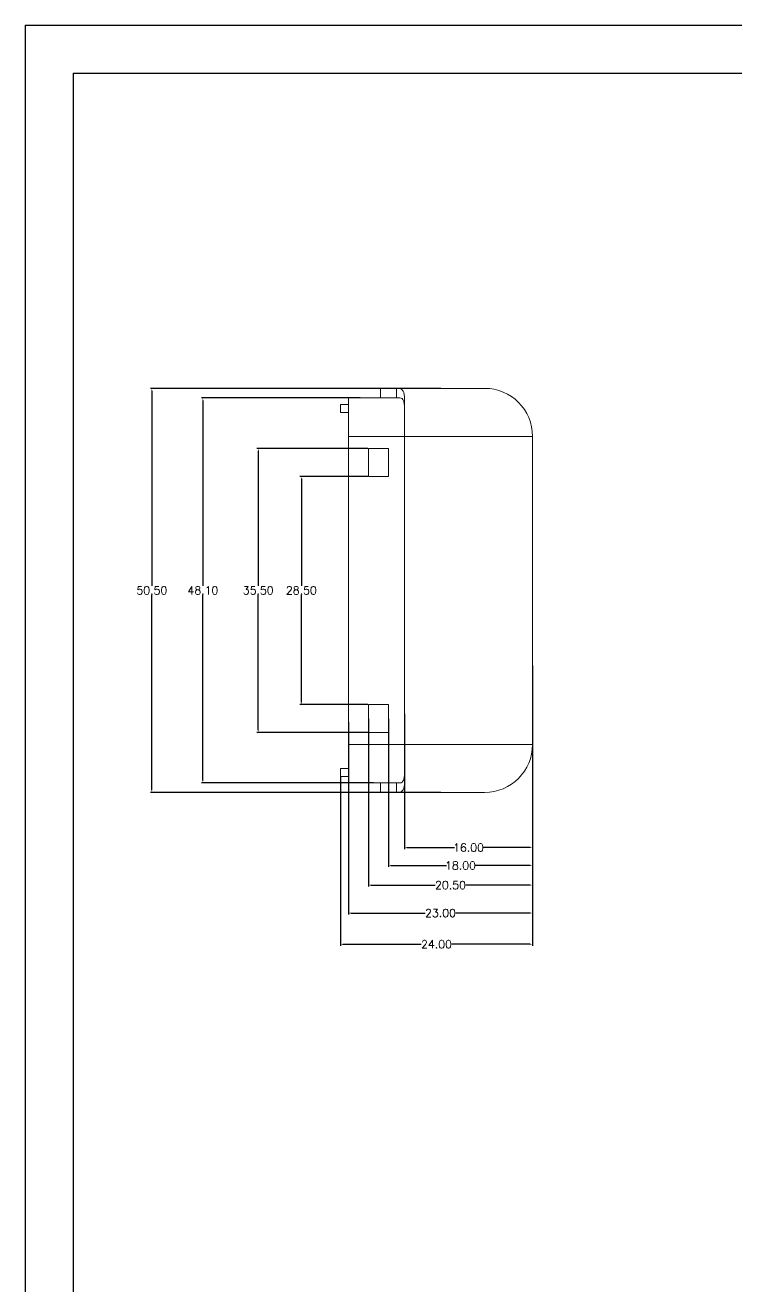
# Model space of a CAD drawing. Header units: inches. Extents: x 1531 to 2581, y 452 to 704.
# Drawn here: x 1830.1 to 1919, y 546.7 to 704.3 of the extents above; entities that cross this region are included whole.
import ezdxf

# ---------------------------------------------------------------- set-up
doc = ezdxf.new("R2010")
doc.units = ezdxf.units.IN
doc.header["$LTSCALE"] = 15
doc.styles.get("Standard").update_dxf_attribs({"font": 'txt', "bigfont": 'gbcbig.shx'})
doc.dimstyles.new('1.5', dxfattribs={"dimtxt": 1, "dimasz": 0.3, "dimexe": 0.18, "dimexo": 0.0625, "dimgap": 0.09, "dimtad": 0, "dimtih": 1, "dimtoh": 1, "dimzin": 0, "dimdsep": 46, "dimtxsty": 'Standard', "dimcen": 0, "dimadec": 0, "dimazin": 2, "dimtfac": 1, "dimtofl": 0, "dimtmove": 0, "dimatfit": 3, "dimfxl": 1, "dimtolj": 1, "dimtzin": 0, "dimarcsym": 0})

# ---------------------------------------------------------------- blocks, each defined once
blk = doc.blocks.new('*D234')
at = {"color": 0, "lineweight": -2}
for p, q in [((1872.96, 647.94), (1864.46, 647.94)), ((1864.64, 647.64), (1864.64, 634.28)), ((1864.64, 619.74), (1864.64, 633.1)), ((1872.96, 619.44), (1864.46, 619.44))]:
    blk.add_line(p, q, dxfattribs=at)
at = {"color": 0}
for points in [[(1864.59, 647.64), (1864.69, 647.64), (1864.64, 647.94)], [(1864.59, 619.74), (1864.69, 619.74), (1864.64, 619.44)]]:
    blk.add_solid(points, dxfattribs=at)
at = {"layer": 'Defpoints', "color": 0}
for p in [(1873.02, 647.94), (1864.64, 619.44), (1873.02, 619.44)]:
    blk.add_point(p, dxfattribs=at)
at = {"color": 0, "insert": (1864.64, 633.69), "char_height": 1, "attachment_point": 5}
blk.add_mtext('\\A1;28.50', dxfattribs=at)
blk = doc.blocks.new('*D235')
at = {"color": 0, "lineweight": -2}
for p, q in [((1872.96, 651.44), (1859.07, 651.44)), ((1859.25, 651.14), (1859.25, 634.28)), ((1859.25, 616.24), (1859.25, 633.1)), ((1872.96, 615.94), (1859.07, 615.94))]:
    blk.add_line(p, q, dxfattribs=at)
at = {"color": 0}
for points in [[(1859.2, 651.14), (1859.3, 651.14), (1859.25, 651.44)], [(1859.2, 616.24), (1859.3, 616.24), (1859.25, 615.94)]]:
    blk.add_solid(points, dxfattribs=at)
at = {"layer": 'Defpoints', "color": 0}
for p in [(1859.25, 651.44), (1873.02, 651.44), (1873.02, 615.94)]:
    blk.add_point(p, dxfattribs=at)
at = {"color": 0, "insert": (1859.25, 633.69), "char_height": 1, "attachment_point": 5}
blk.add_mtext('\\A1;35.50', dxfattribs=at)
blk = doc.blocks.new('*D236')
at = {"color": 0, "lineweight": -2}
for p, q in [((1871.97, 657.74), (1852.16, 657.74)), ((1852.34, 657.44), (1852.34, 634.28)), ((1852.34, 609.94), (1852.34, 633.1)), ((1873.67, 609.64), (1852.16, 609.64))]:
    blk.add_line(p, q, dxfattribs=at)
at = {"color": 0}
for points in [[(1852.29, 657.44), (1852.39, 657.44), (1852.34, 657.74)], [(1852.29, 609.94), (1852.39, 609.94), (1852.34, 609.64)]]:
    blk.add_solid(points, dxfattribs=at)
at = {"layer": 'Defpoints', "color": 0}
for p in [(1872.03, 657.74), (1852.34, 609.64), (1873.73, 609.64)]:
    blk.add_point(p, dxfattribs=at)
at = {"color": 0, "insert": (1852.34, 633.69), "char_height": 1, "attachment_point": 5}
blk.add_mtext('\\A1;48.10', dxfattribs=at)
blk = doc.blocks.new('*D237')
at = {"color": 0, "lineweight": -2}
for p, q in [((1882.07, 658.94), (1845.78, 658.94)), ((1845.96, 658.64), (1845.96, 634.28)), ((1845.96, 608.74), (1845.96, 633.1)), ((1882.07, 608.44), (1845.78, 608.44))]:
    blk.add_line(p, q, dxfattribs=at)
at = {"color": 0}
for points in [[(1845.91, 658.64), (1846.01, 658.64), (1845.96, 658.94)], [(1845.91, 608.74), (1846.01, 608.74), (1845.96, 608.44)]]:
    blk.add_solid(points, dxfattribs=at)
at = {"layer": 'Defpoints', "color": 0}
for p in [(1845.96, 658.94), (1882.14, 658.94), (1882.14, 608.44)]:
    blk.add_point(p, dxfattribs=at)
at = {"color": 0, "insert": (1845.96, 633.69), "char_height": 1, "attachment_point": 5}
blk.add_mtext('\\A1;50.50', dxfattribs=at)
blk = doc.blocks.new('*D238')
at = {"color": 0, "lineweight": -2}
for p, q in [((1877.52, 618.28), (1877.52, 601.37)), ((1893.52, 618.28), (1893.52, 601.37)), ((1877.82, 601.55), (1883.76, 601.55)), ((1893.22, 601.55), (1887.28, 601.55))]:
    blk.add_line(p, q, dxfattribs=at)
at = {"color": 0}
for points in [[(1877.82, 601.6), (1877.82, 601.5), (1877.52, 601.55)], [(1893.22, 601.6), (1893.22, 601.5), (1893.52, 601.55)]]:
    blk.add_solid(points, dxfattribs=at)
at = {"layer": 'Defpoints', "color": 0}
for p in [(1877.52, 618.35), (1893.52, 618.35), (1877.52, 601.55)]:
    blk.add_point(p, dxfattribs=at)
at = {"color": 0, "insert": (1885.52, 601.55), "char_height": 1, "attachment_point": 5}
blk.add_mtext('\\A1;16.00', dxfattribs=at)
blk = doc.blocks.new('*D239')
at = {"color": 0, "lineweight": -2}
for p, q in [((1893.52, 618.28), (1893.52, 599.13)), ((1875.52, 617.63), (1875.52, 599.13)), ((1875.82, 599.31), (1882.76, 599.31)), ((1893.22, 599.31), (1886.28, 599.31))]:
    blk.add_line(p, q, dxfattribs=at)
at = {"color": 0}
for points in [[(1875.82, 599.36), (1875.82, 599.26), (1875.52, 599.31)], [(1893.22, 599.36), (1893.22, 599.26), (1893.52, 599.31)]]:
    blk.add_solid(points, dxfattribs=at)
at = {"layer": 'Defpoints', "color": 0}
for p in [(1893.52, 618.35), (1875.52, 617.69), (1875.52, 599.31)]:
    blk.add_point(p, dxfattribs=at)
at = {"color": 0, "insert": (1884.52, 599.31), "char_height": 1, "attachment_point": 5}
blk.add_mtext('\\A1;18.00', dxfattribs=at)
blk = doc.blocks.new('*D240')
at = {"color": 0, "lineweight": -2}
for p, q in [((1893.52, 620.36), (1893.52, 596.68)), ((1873.02, 617.63), (1873.02, 596.68)), ((1873.32, 596.86), (1881.35, 596.86)), ((1893.22, 596.86), (1885.19, 596.86))]:
    blk.add_line(p, q, dxfattribs=at)
at = {"color": 0}
for points in [[(1873.32, 596.91), (1873.32, 596.81), (1873.02, 596.86)], [(1893.22, 596.91), (1893.22, 596.81), (1893.52, 596.86)]]:
    blk.add_solid(points, dxfattribs=at)
at = {"layer": 'Defpoints', "color": 0}
for p in [(1893.52, 620.42), (1873.02, 617.69), (1873.02, 596.86)]:
    blk.add_point(p, dxfattribs=at)
at = {"color": 0, "insert": (1883.27, 596.86), "char_height": 1, "attachment_point": 5}
blk.add_mtext('\\A1;20.50', dxfattribs=at)
blk = doc.blocks.new('*D241')
at = {"color": 0, "lineweight": -2}
for p, q in [((1893.52, 620.3), (1893.52, 593.19)), ((1870.52, 617.23), (1870.52, 593.19)), ((1870.82, 593.37), (1880.1, 593.37)), ((1893.22, 593.37), (1883.94, 593.37))]:
    blk.add_line(p, q, dxfattribs=at)
at = {"color": 0}
for points in [[(1870.82, 593.42), (1870.82, 593.32), (1870.52, 593.37)], [(1893.22, 593.42), (1893.22, 593.32), (1893.52, 593.37)]]:
    blk.add_solid(points, dxfattribs=at)
at = {"layer": 'Defpoints', "color": 0}
for p in [(1893.52, 620.36), (1870.52, 617.29), (1870.52, 593.37)]:
    blk.add_point(p, dxfattribs=at)
at = {"color": 0, "insert": (1882.02, 593.37), "char_height": 1, "attachment_point": 5}
blk.add_mtext('\\A1;23.00', dxfattribs=at)
blk = doc.blocks.new('*D242')
at = {"color": 0, "lineweight": -2}
for p, q in [((1893.52, 624.32), (1893.52, 589.29)), ((1869.52, 610.38), (1869.52, 589.29)), ((1869.82, 589.47), (1879.6, 589.47)), ((1893.22, 589.47), (1883.44, 589.47))]:
    blk.add_line(p, q, dxfattribs=at)
at = {"color": 0}
for points in [[(1869.82, 589.52), (1869.82, 589.42), (1869.52, 589.47)], [(1893.22, 589.52), (1893.22, 589.42), (1893.52, 589.47)]]:
    blk.add_solid(points, dxfattribs=at)
at = {"layer": 'Defpoints', "color": 0}
for p in [(1893.52, 624.38), (1869.52, 610.44), (1869.52, 589.47)]:
    blk.add_point(p, dxfattribs=at)
at = {"color": 0, "insert": (1881.52, 589.47), "char_height": 1, "attachment_point": 5}
blk.add_mtext('\\A1;24.00', dxfattribs=at)

msp = doc.modelspace()

# ---------------------------------------------------------------- linework, layer by layer
for p, q in [((1830.146, 704.319), (2186.546, 704.319)), ((1830.146, 704.319), (1830.146, 452.319)), ((1836.146, 698.319), (2180.546, 698.319)), ((1836.146, 698.319), (1836.146, 458.319))]:
    msp.add_line(p, q)
at = {"color": 7, "linetype": 'Continuous', "lineweight": 15}
for p, q in [((1870.521, 657.741), (1876.947, 657.741)), ((1870.521, 652.941), (1870.521, 657.741)), ((1874.521, 657.741), (1874.521, 658.941)), ((1874.521, 658.941), (1876.521, 658.941)), ((1876.521, 657.741), (1876.521, 658.941)), ((1876.521, 658.941), (1876.751, 658.941)), ((1876.751, 658.941), (1887.521, 658.941)), ((1869.521, 655.941), (1869.521, 656.941)), ((1869.521, 656.941), (1870.521, 656.941)), ((1869.521, 655.941), (1870.521, 655.941)), ((1870.521, 652.941), (1870.521, 614.441)), ((1877.521, 652.941), (1870.521, 652.941)), ((1893.521, 652.941), (1877.521, 652.941)), ((1877.521, 614.441), (1877.521, 652.941)), ((1893.521, 652.941), (1893.521, 614.441)), ((1873.021, 651.441), (1875.521, 651.441)), ((1873.021, 647.941), (1873.021, 651.441)), ((1875.521, 651.441), (1875.521, 647.941)), ((1875.521, 647.941), (1873.021, 647.941)), ((1875.521, 619.441), (1873.021, 619.441)), ((1873.021, 619.441), (1873.021, 615.941)), ((1875.521, 615.941), (1875.521, 619.441)), ((1873.021, 615.941), (1875.521, 615.941)), ((1870.521, 609.641), (1870.521, 614.441)), ((1870.521, 614.441), (1877.521, 614.441)), ((1877.521, 614.441), (1893.521, 614.441)), ((1869.521, 611.441), (1869.521, 610.441)), ((1869.521, 611.441), (1870.521, 611.441)), ((1869.521, 610.441), (1870.521, 610.441)), ((1876.947, 609.641), (1870.521, 609.641)), ((1874.521, 608.441), (1874.521, 609.641)), ((1876.521, 608.441), (1876.521, 609.641)), ((1876.521, 608.441), (1874.521, 608.441)), ((1876.751, 608.441), (1876.521, 608.441)), ((1887.521, 608.441), (1876.751, 608.441))]:
    msp.add_line(p, q, dxfattribs=at)
for centre, start, end in [((1887.521, 652.941), 0, 90), ((1887.521, 614.441), 270, 0)]:
    msp.add_arc(centre, 6, start, end, dxfattribs=at)
for points, knots in [([(1876.751, 658.941), (1876.887, 658.941), (1877.003, 658.911), (1877.2, 658.798), (1877.281, 658.714), (1877.406, 658.496), (1877.45, 658.364), (1877.508, 658.057), (1877.521, 657.881), (1877.521, 657.685)], [0, 0, 0, 0, 0.25, 0.25, 0.5, 0.5, 0.75, 0.75, 1, 1, 1, 1]), ([(1877.521, 656.39), (1877.521, 656.609), (1877.513, 656.803), (1877.475, 657.14), (1877.443, 657.286), (1877.353, 657.514), (1877.294, 657.599), (1877.143, 657.713), (1877.052, 657.741), (1876.947, 657.741)], [0, 0, 0, 0, 0.25, 0.25, 0.5, 0.5, 0.75, 0.75, 1, 1, 1, 1]), ([(1877.521, 652.941), (1877.521, 653.413), (1877.521, 653.875), (1877.521, 654.551), (1877.521, 654.776), (1877.521, 655.209), (1877.521, 655.418), (1877.521, 655.823), (1877.521, 656.019), (1877.521, 656.396), (1877.521, 656.577), (1877.521, 657.087), (1877.521, 657.389), (1877.521, 657.654)], [0, 0, 0, 0, 0.25, 0.25, 0.375, 0.375, 0.5, 0.5, 0.625, 0.625, 0.75, 0.75, 1, 1, 1, 1]), ([(1877.521, 611.042), (1877.521, 611.283), (1877.521, 611.54), (1877.521, 612.071), (1877.521, 612.347), (1877.521, 612.921), (1877.521, 613.222), (1877.521, 613.827), (1877.521, 614.132), (1877.521, 614.441)], [0, 0, 0, 0, 0.25, 0.25, 0.5, 0.5, 0.75, 0.75, 1, 1, 1, 1]), ([(1876.947, 609.641), (1877.052, 609.641), (1877.142, 609.669), (1877.292, 609.781), (1877.352, 609.868), (1877.443, 610.096), (1877.474, 610.238), (1877.513, 610.576), (1877.521, 610.773), (1877.521, 610.993)], [0, 0, 0, 0, 0.25, 0.25, 0.5, 0.5, 0.75, 0.75, 1, 1, 1, 1]), ([(1877.521, 609.698), (1877.521, 609.305), (1877.47, 608.997), (1877.218, 608.559), (1877.024, 608.441), (1876.751, 608.441)], [0, 0, 0, 0, 0.5, 0.5, 1, 1, 1, 1])]:
    msp.add_open_spline(points, degree=3, knots=knots, dxfattribs=at)
for points in [[(1877.521, 657.654), (1877.521, 657.664), (1877.521, 657.675), (1877.521, 657.685)], [(1877.521, 609.698), (1877.521, 610.069), (1877.521, 610.514), (1877.521, 611.042)]]:
    msp.add_open_spline(points, degree=3, dxfattribs=at)

# ---------------------------------------------------------------- dimensions: what is measured, and where the dimension line sits
for base, p1, p2, picture, middle in [((1845.962, 658.941), (1882.136, 608.441), (1882.136, 658.941), '*D237', (1845.962, 633.691)), ((1852.343, 609.641), (1872.032, 657.741), (1873.734, 609.641), '*D236', (1852.343, 633.691)), ((1859.248, 651.441), (1873.021, 615.941), (1873.021, 651.441), '*D235', (1859.248, 633.691)), ((1864.645, 619.441), (1873.021, 647.941), (1873.021, 619.441), '*D234', (1864.645, 633.691))]:
    dim = msp.add_linear_dim(base=base, p1=p1, p2=p2, angle=90, dimstyle='1.5')
    dim.commit()
    dim.dimension.update_dxf_attribs({"geometry": picture, "text_midpoint": middle})
for base, p1, p2, picture, middle in [((1869.521, 589.467), (1893.521, 624.383), (1869.521, 610.441), '*D242', (1881.521, 589.467)), ((1870.521, 593.373), (1893.521, 620.361), (1870.521, 617.289), '*D241', (1882.021, 593.373)), ((1873.021, 596.863), (1893.521, 620.423), (1873.021, 617.691), '*D240', (1883.271, 596.863)), ((1875.521, 599.315), (1893.521, 618.345), (1875.521, 617.691), '*D239', (1884.521, 599.315)), ((1877.521, 601.554), (1893.521, 618.345), (1877.521, 618.345), '*D238', (1885.521, 601.554))]:
    dim = msp.add_linear_dim(base=base, p1=p1, p2=p2, dimstyle='1.5')
    dim.commit()
    dim.dimension.update_dxf_attribs({"geometry": picture, "text_midpoint": middle})

doc.saveas('drawing.dxf')
